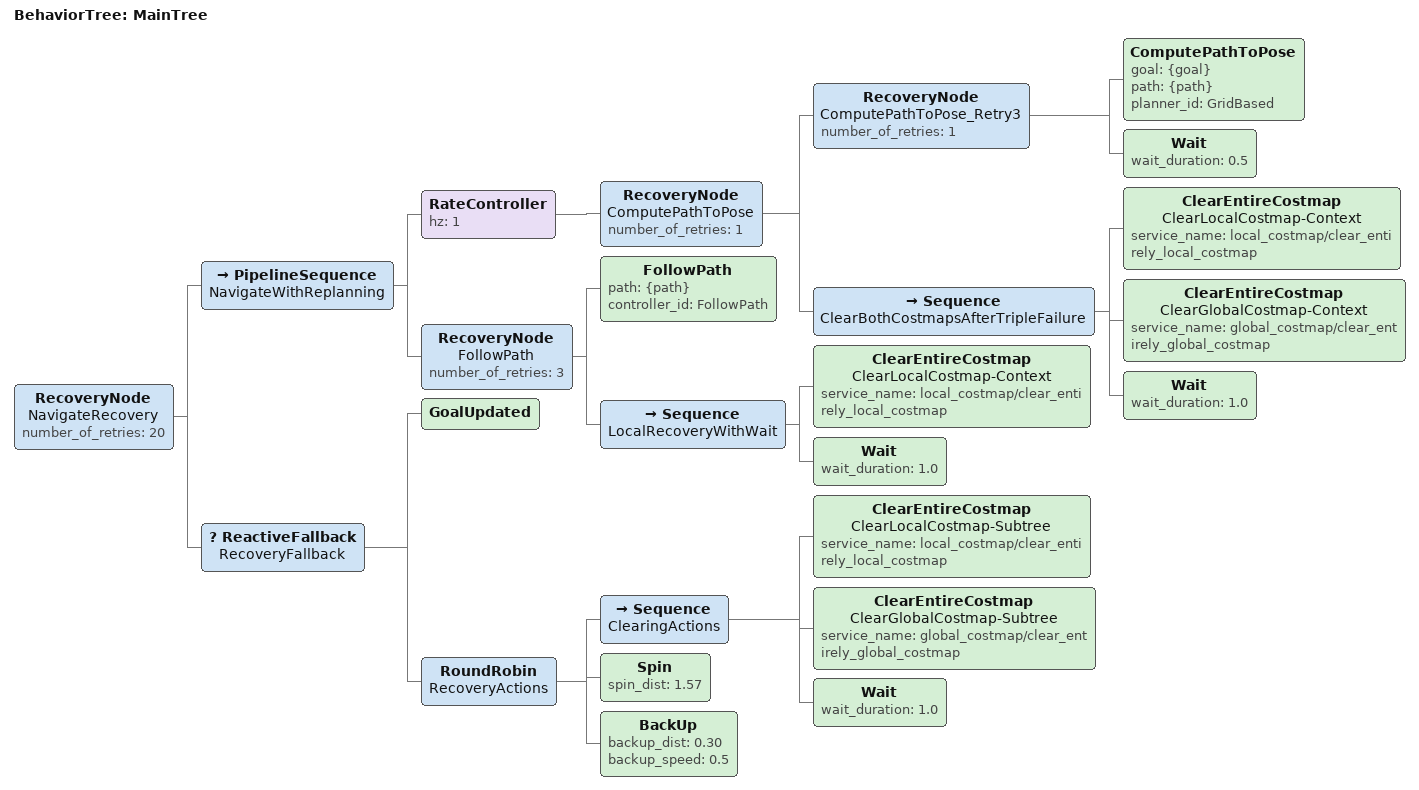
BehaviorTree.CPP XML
<?xml version="1.0" encoding="UTF-8"?>
<root BTCPP_format="3"
      main_tree_to_execute="MainTree">
  <BehaviorTree ID="MainTree">
    <RecoveryNode name="NavigateRecovery"
                  number_of_retries="20">
      <PipelineSequence name="NavigateWithReplanning">
        <RateController hz="1">
          <!-- 先连续重试3次（不清地图），3次全败后才清局部+全局代价地图 -->
          <RecoveryNode name="ComputePathToPose"
                        number_of_retries="1">
            <!-- 内层：先连续尝试3次不清地图 -->
            <RecoveryNode name="ComputePathToPose_Retry3"
                          number_of_retries="1">
              <ComputePathToPose goal="{goal}"
                                 path="{path}"
                                 planner_id="GridBased"/>
              <Wait wait_duration="0.5"/>
            </RecoveryNode>
            <!-- 3次全败后执行：同时清局部+全局代价地图，等待1秒 -->
            <Sequence name="ClearBothCostmapsAfterTripleFailure">
              <ClearEntireCostmap name="ClearLocalCostmap-Context"
                                  service_name="local_costmap/clear_entirely_local_costmap"/>
              <ClearEntireCostmap name="ClearGlobalCostmap-Context"
                                  service_name="global_costmap/clear_entirely_global_costmap"/>
              <Wait wait_duration="1.0"/>
            </Sequence>
          </RecoveryNode>
        </RateController>
        <RecoveryNode name="FollowPath"
                      number_of_retries="3">
          <FollowPath path="{path}"
                      controller_id="FollowPath"/>
          <Sequence name="LocalRecoveryWithWait">
            <ClearEntireCostmap name="ClearLocalCostmap-Context"
                                service_name="local_costmap/clear_entirely_local_costmap"/>
            <Wait wait_duration="1.0"/>
          </Sequence>
        </RecoveryNode>
      </PipelineSequence>
      <ReactiveFallback name="RecoveryFallback">
        <GoalUpdated/>
        <RoundRobin name="RecoveryActions">
          <Sequence name="ClearingActions">
            <ClearEntireCostmap name="ClearLocalCostmap-Subtree"
                                service_name="local_costmap/clear_entirely_local_costmap"/>
            <ClearEntireCostmap name="ClearGlobalCostmap-Subtree"
                                service_name="global_costmap/clear_entirely_global_costmap"/>
            <Wait wait_duration="1.0"/>
          </Sequence>
          <Spin spin_dist="1.57"/>
          <BackUp backup_dist="0.30" backup_speed="0.5"/>
        </RoundRobin>
      </ReactiveFallback>
    </RecoveryNode>
  </BehaviorTree>
</root>
